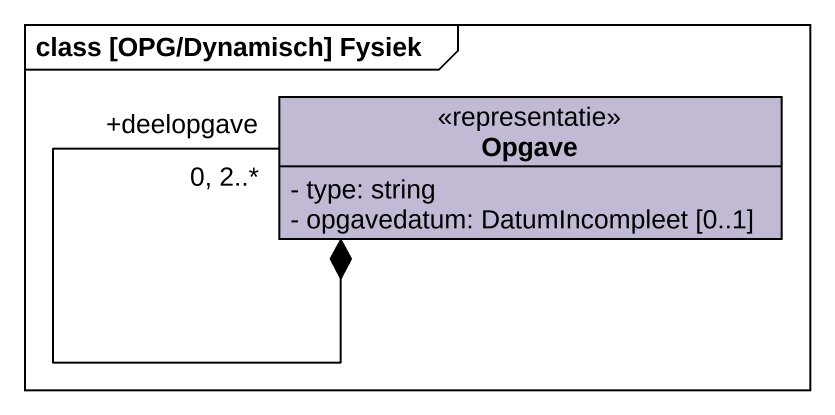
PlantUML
@startuml
mainframe class [OPG/Dynamisch] Fysiek
hide circle
hide empty members
skinparam classAttributeIconSize 0
class Opgave <<representatie>> #C2BAD4 {
  - type: string
  - opgavedatum: DatumIncompleet [0..1]
}
Opgave "+deelopgave\n0, 2..*" --* Opgave
@enduml
